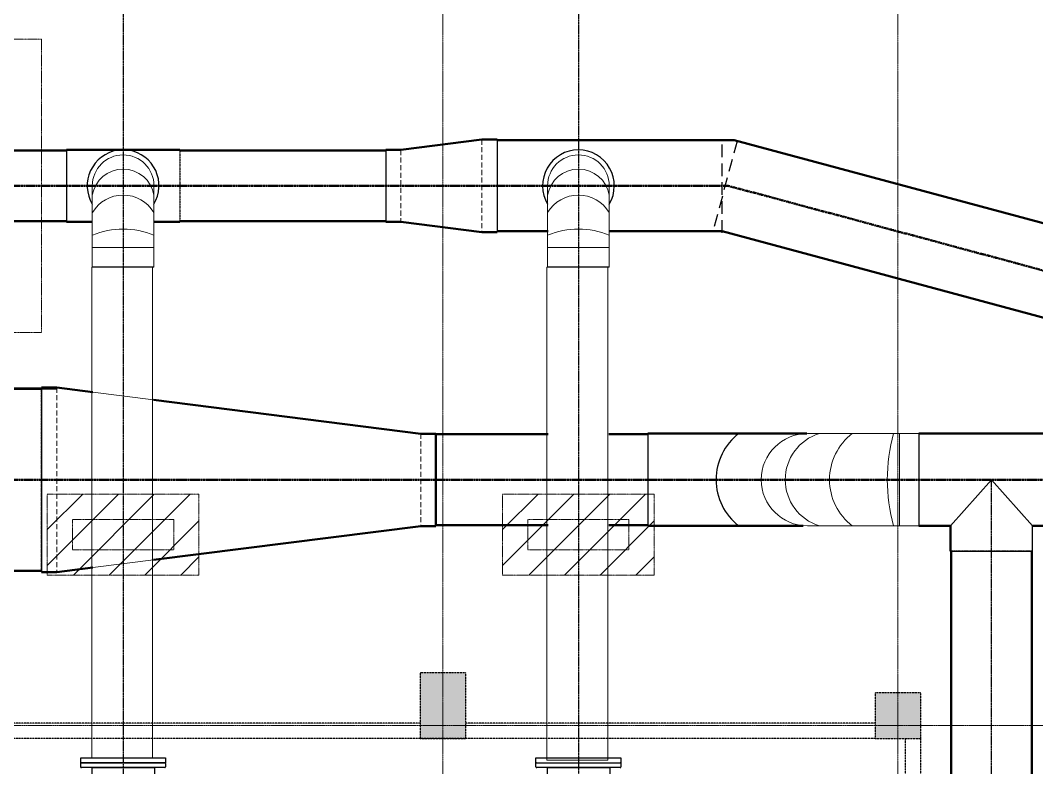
# Model space of a CAD drawing. Header units: inches. Extents: x 86328 to 235202, y 68629 to 184293.
# Drawn here: x 177821 to 187873, y 133027 to 140413 of the extents above; entities that cross this region are included whole.
import ezdxf

# ---------------------------------------------------------------- set-up
doc = ezdxf.new("R2010")
doc.units = ezdxf.units.IN
doc.header["$MEASUREMENT"] = 0
for name, pattern in [('CENTER', [2, 1.25, -0.25, 0.25, -0.25]), ('HIDDEN', [0.375, 0.25, -0.125]), ('PHANTOM2', [1.25, 0.625, -0.125, 0.125, -0.125, 0.125, -0.125])]:
    doc.linetypes.add(name, pattern=pattern)
for name, color, linetype, lineweight in [('.5', 8, 'Continuous', 0), ('DIM', 251, 'Continuous', 0), ('hid', 8, 'HIDDEN', 0)]:
    doc.layers.add(name, color=color, linetype=linetype, lineweight=lineweight)
for name, color, linetype in [('2', 2, 'HIDDEN'), ('PIPE', 3, 'Continuous'), ('steel elbow 90deg', 3, 'Continuous'), ('steel reducer', 2, 'Continuous'), ('steel tee', 3, 'Continuous'), ('text', 3, 'Continuous')]:
    doc.layers.add(name, color=color, linetype=linetype)
doc.styles.get("Standard").update_dxf_attribs({"font": 'arial.ttf'})
doc.linetypes.add('FENCE_LINE', pattern='A,0.5,-0.1,["X",Standard,S=0.1,R=0,X=-0.02,Y=-0.05],-0.1', length=0.7)

msp = doc.modelspace()

# ---------------------------------------------------------------- hatches: boundary and pattern name
at = {"layer": 'DIM', "linetype": 'HIDDEN', "lineweight": 25, "ltscale": 10}
for points in [[(182226, 133315), (181776, 133315), (181776, 133965), (182226, 133965)], [(186726, 133765), (186276, 133765), (186276, 133315), (186726, 133315)]]:
    msp.add_hatch(color=8, dxfattribs=at).paths.add_polyline_path(points)

# ---------------------------------------------------------------- linework, layer by layer
at = {"layer": '.5', "color": 8, "linetype": 'CENTER', "ltscale": 10}
for p, q in [((182001, 116744), (182001, 148029)), ((186501, 116744), (186501, 148029)), ((193392, 133442), (128878, 133442))]:
    msp.add_line(p, q, dxfattribs=at)
at = {"color": 8, "linetype": 'PHANTOM2', "ltscale": 20}
for p, q in [((178838, 146211), (178838, 123166)), ((183341, 146243), (183341, 125728)), ((187426, 125728), (187426, 135873))]:
    msp.add_line(p, q, dxfattribs=at)
at = {"color": 8}
for p, q in [((178418, 133075), (178418, 133125)), ((178418, 133125), (179258, 133125)), ((179258, 133125), (179258, 133075)), ((182921, 133072), (182921, 133124)), ((182921, 133124), (183761, 133124)), ((183761, 133124), (183761, 133072)), ((179258, 133075), (178418, 133075)), ((183761, 133072), (182921, 133072))]:
    msp.add_line(p, q, dxfattribs=at)
at = {"color": 8, "lineweight": -3, "ltscale": 5}
for p, q in [((178418, 133034), (178418, 133067)), ((178425, 133075), (179250, 133075)), ((179250, 133027), (178425, 133027)), ((179258, 133067), (179258, 133034)), ((182921, 133034), (182921, 133067)), ((182928, 133075), (183754, 133075)), ((183754, 133027), (182928, 133027)), ((183761, 133067), (183761, 133034))]:
    msp.add_line(p, q, dxfattribs=at)
for centre, start, end in [((178425, 133067), 90, 180), ((178425, 133034), 180, 270), ((179250, 133067), 0, 90), ((179250, 133034), 270, 0), ((182928, 133067), 90, 180), ((182928, 133034), 180, 270), ((183754, 133067), 0, 90), ((183754, 133034), 270, 0)]:
    msp.add_arc(centre, 7.24, start, end, dxfattribs=at)
at = {"layer": '2', "color": 8}
for p, q in [((182536, 139228), (182536, 138328)), ((178278, 139132), (178278, 138432)), ((179398, 139132), (179398, 138423)), ((181436, 139132), (181436, 138432)), ((178032, 134971), (178032, 136771)), ((184027, 136323), (184027, 135423)), ((186706, 136323), (186706, 135423)), ((187826, 135165), (187026, 135165))]:
    msp.add_line(p, q, dxfattribs=at)
at = {"layer": 'DIM', "color": 8, "linetype": 'HIDDEN', "ltscale": 7}
for p, q in [((175631, 140228), (178031, 140228)), ((178031, 140228), (178031, 137328)), ((178031, 137328), (175631, 137328)), ((179588, 135730), (178088, 135730)), ((178088, 135730), (178088, 134930)), ((179588, 134930), (179588, 135730)), ((184091, 135730), (182591, 135730)), ((182591, 135730), (182591, 134930)), ((184091, 134930), (184091, 135730)), ((179338, 135480), (178338, 135480)), ((178338, 135480), (178338, 135180)), ((179338, 135180), (179338, 135480)), ((183841, 135480), (182841, 135480)), ((182841, 135480), (182841, 135180)), ((183841, 135180), (183841, 135480)), ((178338, 135180), (179338, 135180)), ((182841, 135180), (183841, 135180)), ((178088, 134930), (179588, 134930)), ((182591, 134930), (184091, 134930))]:
    msp.add_line(p, q, dxfattribs=at)
at = {"layer": 'DIM', "color": 8, "lineweight": 50}
for p, q in [((181586, 139132), (182386, 139234)), ((182536, 139234), (182386, 139234)), ((182536, 139228), (184880, 139228)), ((184880, 139228), (188123, 138357)), ((178278, 139128), (176731, 139128)), ((179398, 139132), (178278, 139132)), ((181436, 139128), (179398, 139128)), ((181586, 139132), (181436, 139132)), ((178278, 138428), (176731, 138428)), ((178278, 138423), (178533, 138423)), ((179142, 138423), (179398, 138423)), ((181436, 138428), (179398, 138428)), ((181586, 138423), (181436, 138423)), ((181586, 138423), (182386, 138321)), ((182536, 138321), (182386, 138321)), ((183041, 138328), (182536, 138328)), ((183641, 138328), (184761, 138328)), ((184761, 138328), (188057, 137443)), ((174441, 136774), (178182, 136774)), ((176433, 136771), (178032, 136771)), ((178032, 136783), (178182, 136783)), ((178538, 136738), (178182, 136783)), ((181782, 136327), (179138, 136662)), ((181932, 136327), (181782, 136327)), ((181932, 136327), (181932, 135415)), ((181932, 136323), (183041, 136323)), ((183641, 136323), (184027, 136323)), ((185600, 136329), (184027, 136329)), ((188146, 136329), (186706, 136329)), ((181782, 135415), (179138, 135080)), ((181782, 135415), (181932, 135415)), ((181932, 135423), (183041, 135423)), ((183641, 135423), (184027, 135423)), ((185565, 135416), (184027, 135416)), ((187021, 135416), (186706, 135416)), ((187021, 135165), (187021, 135416)), ((187832, 135416), (188146, 135416)), ((187026, 126738), (187026, 135165)), ((187826, 126738), (187826, 135165)), ((178538, 135004), (178182, 134959)), ((175591, 134971), (178032, 134971)), ((176433, 134971), (178032, 134971)), ((178182, 134959), (178032, 134959))]:
    msp.add_line(p, q, dxfattribs=at)
at = {"layer": 'DIM', "color": 8, "linetype": 'PHANTOM2', "lineweight": 50, "ltscale": 20}
for p, q in [((174278, 138778), (184821, 138778)), ((184821, 138778), (188090, 137900)), ((191094, 135873), (150076, 135873))]:
    msp.add_line(p, q, dxfattribs=at)
at = {"layer": 'DIM', "color": 8}
for p, q in [((178533, 138778), (178533, 137975)), ((179142, 138778), (179142, 137975)), ((183036, 138778), (183036, 137975)), ((183646, 138778), (183646, 137975)), ((179142, 138168), (178533, 138168)), ((183646, 138168), (183036, 138168)), ((186518, 136329), (185605, 136329)), ((186706, 136329), (186518, 136329)), ((186518, 136329), (186518, 135416)), ((185605, 135416), (186518, 135416)), ((186706, 135416), (186518, 135416))]:
    msp.add_line(p, q, dxfattribs=at)
at = {"layer": 'DIM', "color": 8, "linetype": 'Continuous', "ltscale": 10}
for p, q in [((178527, 134831), (178527, 137975)), ((179127, 134831), (179127, 137975)), ((183030, 134831), (183030, 137975)), ((183631, 134848), (183631, 137975)), ((178527, 133124), (178527, 134930)), ((179127, 133124), (179127, 134930)), ((183030, 133102), (183030, 134930)), ((183631, 133102), (183631, 134930)), ((183631, 133102), (183030, 133102))]:
    msp.add_line(p, q, dxfattribs=at)
at = {"layer": 'DIM', "color": 8, "linetype": 'Continuous'}
for p, q in [((178088, 135379), (178439, 135730)), ((178088, 135025), (178793, 135730)), ((178346, 134930), (179146, 135730)), ((178700, 134930), (179500, 135730)), ((182591, 135379), (182943, 135730)), ((182591, 135025), (183296, 135730)), ((182850, 134930), (183650, 135730)), ((183203, 134930), (184003, 135730)), ((179053, 134930), (179588, 135465)), ((183557, 134930), (184091, 135465)), ((179407, 134930), (179588, 135111)), ((183910, 134930), (184091, 135111))]:
    msp.add_line(p, q, dxfattribs=at)
at = {"layer": 'DIM', "color": 8, "linetype": 'HIDDEN', "lineweight": 25, "ltscale": 10}
for p, q in [((182226, 133965), (181776, 133965)), ((181776, 133965), (181776, 133315)), ((182226, 133315), (182226, 133965)), ((186726, 133765), (186276, 133765)), ((186276, 133765), (186276, 133315)), ((186726, 133315), (186726, 133765)), ((181776, 133465), (177726, 133465)), ((186276, 133465), (182226, 133465)), ((186276, 133315), (150276, 133315)), ((181776, 133315), (182226, 133315)), ((186276, 133315), (186726, 133315)), ((186576, 127515), (186576, 133315)), ((186726, 127515), (186726, 133315))]:
    msp.add_line(p, q, dxfattribs=at)
at = {"layer": 'DIM', "color": 8, "linetype": 'Continuous', "ltscale": 10}
for points in [[(179127, 137975), (178527, 137975)], [(183631, 137975), (183030, 137975)], [(179127, 133124), (178527, 133124)]]:
    msp.add_lwpolyline(points, dxfattribs=at)
at = {"layer": 'DIM', "color": 8, "linetype": 'FENCE_LINE', "ltscale": 25}
msp.add_arc((150908, 192188), 54111, 255.1469, 351.1141, dxfattribs=at)
at = {"layer": 'DIM', "color": 8}
for centre, radius, start, end in [((178838, 138778), 305, 0, 180), ((183341, 138778), 305, 0, 180), ((178838, 138634), 309, 9.4202, 170.5798), ((183341, 138634), 309, 9.4202, 170.5798), ((178838, 138331), 355, 30.9408, 149.0592), ((183341, 138331), 355, 30.9408, 149.0592), ((178838, 137554), 796, 67.5, 112.5), ((183341, 137554), 796, 67.5, 112.5), ((185605, 135873), 456, 90, 270), ((185863, 135873), 477, 106.9843, 253.0157), ((186398, 135873), 574, 127.369, 232.631), ((188145, 135873), 1749, 164.871, 195.129)]:
    msp.add_arc(centre, radius, start, end, dxfattribs=at)
at = {"layer": 'hid', "color": 8, "ltscale": 200}
for p, q in [((182386, 139234), (182386, 138321)), ((181586, 139132), (181586, 138423)), ((178182, 136783), (178182, 134959)), ((181782, 136327), (181782, 135415))]:
    msp.add_line(p, q, dxfattribs=at)
at = {"layer": 'hid', "color": 8, "linetype": 'Continuous'}
for p, q in [((179138, 136662), (178538, 136738)), ((179138, 135080), (178538, 135004))]:
    msp.add_line(p, q, dxfattribs=at)
at = {"layer": 'PIPE', "color": 8}
for p, q in [((178527, 133027), (178527, 132847)), ((178527, 133027), (179148, 133027)), ((179148, 133027), (179148, 132847)), ((183031, 133027), (183031, 132847)), ((183031, 133027), (183651, 133027)), ((183651, 133027), (183651, 132847))]:
    msp.add_line(p, q, dxfattribs=at)
at = {"layer": 'steel elbow 90deg', "color": 8}
for p, q in [((179142, 137975), (178533, 137975)), ((183646, 137975), (183036, 137975)), ((184027, 136329), (184027, 135416)), ((186706, 136329), (186706, 135416))]:
    msp.add_line(p, q, dxfattribs=at)
msp.add_arc((185276, 135873), 574, 127.369, 232.631, dxfattribs=at)
at = {"layer": 'steel reducer', "color": 8}
for p, q in [((182536, 139234), (182536, 138321)), ((181436, 139132), (181436, 138423)), ((178032, 136783), (178032, 134959))]:
    msp.add_line(p, q, dxfattribs=at)
at = {"layer": 'steel tee', "color": 8}
for p, q in [((178278, 139132), (178278, 138423)), ((186706, 136329), (186706, 135416)), ((187021, 135416), (187426, 135873)), ((187426, 135873), (187832, 135416)), ((187832, 135165), (187832, 135416)), ((187021, 135165), (187832, 135165))]:
    msp.add_line(p, q, dxfattribs=at)
for centre, start, end in [((178838, 138778), 99.3964, 210.7888), ((178838, 138778), 329.2112, 80.6036), ((183341, 138778), 90, 210.7888), ((183341, 138778), 329.2112, 90)]:
    msp.add_arc(centre, 355, start, end, dxfattribs=at)
at = {"layer": 'text', "color": 8, "linetype": 'HIDDEN', "ltscale": 500}
for p, q in [((184910, 139220), (184677, 138350)), ((184761, 138312), (184761, 139228))]:
    msp.add_line(p, q, dxfattribs=at)

doc.saveas('drawing.dxf')
